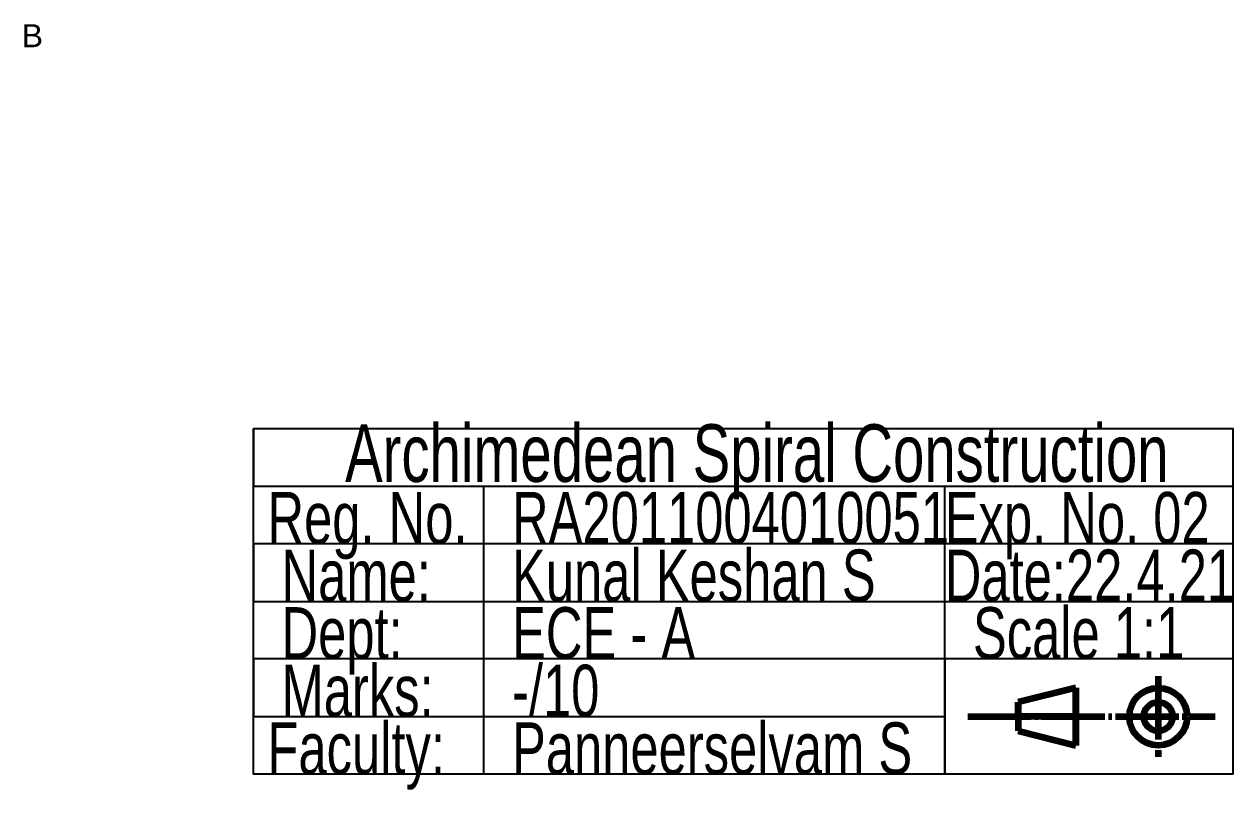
# Model space of a CAD drawing. Header units: millimetres. Extents: x 3064 to 3583, y 1382 to 1663.
# Drawn here: x 3373 to 3582.8, y 1381.8 to 1514.7 of the extents above; entities that cross this region are included whole.
import ezdxf

# ---------------------------------------------------------------- set-up
doc = ezdxf.new("R2010")
doc.units = ezdxf.units.MM
doc.linetypes.add('JIS_08_11', pattern=[12.8, 11, -0.6, 0.6, -0.6])
doc.styles.get("Standard").update_dxf_attribs({"font": 'arial.ttf'})

msp = doc.modelspace()

# ---------------------------------------------------------------- linework, layer by layer
for p, q in [((3412.757, 1444.496), (3412.757, 1434.496)), ((3412.757, 1434.496), (3582.757, 1434.496)), ((3452.757, 1384.496), (3452.757, 1434.496)), ((3452.757, 1434.496), (3452.757, 1434.496)), ((3532.757, 1384.496), (3532.757, 1434.496)), ((3532.757, 1434.496), (3532.757, 1434.496)), ((3582.757, 1434.496), (3582.757, 1434.496)), ((3582.757, 1434.496), (3582.757, 1424.496)), ((3582.757, 1424.496), (3412.757, 1424.496)), ((3412.757, 1424.496), (3412.757, 1424.496)), ((3412.757, 1424.496), (3412.757, 1414.496)), ((3412.757, 1414.496), (3582.757, 1414.496)), ((3582.757, 1414.496), (3582.757, 1414.496)), ((3582.757, 1404.496), (3412.757, 1404.496)), ((3412.757, 1404.496), (3412.757, 1404.496)), ((3412.757, 1404.496), (3412.757, 1394.496)), ((3532.757, 1404.496), (3532.757, 1384.496)), ((3412.757, 1394.496), (3412.757, 1394.496)), ((3412.757, 1394.496), (3532.757, 1394.496))]:
    msp.add_line(p, q)
at = {"linetype": 'JIS_08_11', "lineweight": 100}
for p, q in [((3569.807, 1401.496), (3569.807, 1387.496)), ((3536.769, 1394.496), (3579.669, 1394.496))]:
    msp.add_line(p, q, dxfattribs=at)
at = {"linetype": 'Continuous', "lineweight": 100}
for p, q in [((3555.507, 1399.496), (3545.507, 1396.996)), ((3555.507, 1394.496), (3555.507, 1399.496)), ((3555.507, 1399.496), (3555.507, 1389.496)), ((3555.507, 1389.496), (3555.507, 1399.496)), ((3545.507, 1394.496), (3545.507, 1396.996)), ((3545.507, 1396.996), (3545.507, 1391.996)), ((3555.507, 1394.496), (3545.507, 1394.496)), ((3545.507, 1391.996), (3555.507, 1389.496))]:
    msp.add_line(p, q, dxfattribs=at)
msp.add_lwpolyline([(3412.757, 1444.496), (3582.757, 1444.496), (3582.757, 1384.496), (3412.757, 1384.496)], close=True)
for radius in [5, 2.5]:
    msp.add_circle((3569.807, 1394.496), radius, dxfattribs=at)

# ---------------------------------------------------------------- texts
msp.add_text('B', height=4).set_placement((3372.517, 1510.703))
at = {"width": 0.7}
for s, height, p in [('               Archimedean Spiral Construction', 10, (3387.925, 1435.24)), (' Reg. No.', 9, (3412.757, 1424.496)), ('  RA2011004010051', 9, (3452.757, 1424.496)), ('  Kunal Keshan S', 9, (3452.757, 1414.496)), ('  Scale 1:1', 9, (3532.757, 1404.496)), ('  Dept:', 9, (3412.757, 1404.496)), ('  ECE - A', 9, (3452.757, 1404.496)), ('  Marks:', 9, (3412.757, 1394.496)), ('  -/10', 9, (3452.757, 1394.496)), (' Faculty:', 9, (3412.757, 1384.496))]:
    msp.add_text(s, height=height, dxfattribs=at).set_placement(p)
at = {"linetype": 'Continuous', "lineweight": 100, "width": 0.7}
for s, p in [('Exp. No. 02', (3532.757, 1424.496)), ('  Name:', (3412.757, 1414.496)), ('Date:22.4.21', (3532.757, 1414.496)), ('  Panneerselvam S', (3452.757, 1384.496))]:
    msp.add_text(s, height=9, dxfattribs=at).set_placement(p)

doc.saveas('drawing.dxf')
